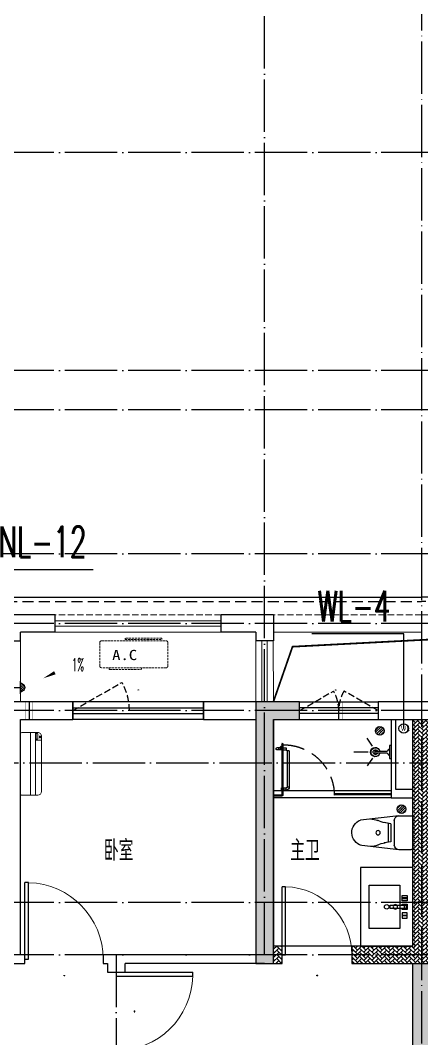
# Model space of a CAD drawing. Extents: x 27938 to 1507990, y 110129 to 923079.
# Drawn here: x 848317 to 852917, y 600787 to 612465 of the extents above; entities that cross this region are included whole.
import ezdxf

# ---------------------------------------------------------------- set-up
doc = ezdxf.new("R2010")
doc.units = 0
doc.header["$LTSCALE"] = 1000
doc.header["$MEASUREMENT"] = 0
for name, pattern in [('DASH', [0.35, 0.25, -0.1]), ('DOTE', [2.42, 2, -0.2, 0.02, -0.2]), ('HIDDEN', [0.375, 0.25, -0.125])]:
    doc.linetypes.add(name, pattern=pattern)
for name, color, linetype in [('COLUMN', 9, 'Continuous'), ('DIM_凝结', 150, 'Continuous'), ('DIM_污水', 2, 'Continuous'), ('DOTE', 1, 'Continuous'), ('EQUIP_污水', 7, 'Continuous'), ('IP-bath&kitchen-JOHNSON', 4, 'Continuous'), ('LVTRY', 6, 'Continuous'), ('P-bath&kitchen-JOHNSON', 4, 'Continuous'), ('PUB_HATCH', 8, 'Continuous'), ('PUB_TEXT', 4, 'Continuous'), ('VPIPE-中水', 122, 'Continuous'), ('VPIPE-凝结', 150, 'N'), ('VPIPE-污水', 2, 'W'), ('WALL', 9, 'Continuous'), ('WINDOW', 4, 'Continuous'), ('WINDOW_TEXT', 7, 'Continuous'), ('保温', 6, 'Continuous'), ('机电标识类', 1, 'Continuous'), ('看线', 251, 'Continuous')]:
    doc.layers.add(name, color=color, linetype=linetype)
for name, color, linetype, lineweight in [('平面-排水沟', 86, 'Continuous', 15), ('平面-栏杆', 135, 'Continuous', 15), ('平面-看线', 45, 'Continuous', 15), ('平面-空调室内机', 176, 'Continuous', 9), ('平面-空调预留孔', 173, 'Continuous', 15), ('空调', 76, 'Continuous', 13)]:
    doc.layers.add(name, color=color, linetype=linetype, lineweight=lineweight)
doc.styles.add('_TCH_DIM', font='SIMPLEX.shx', dxfattribs={"width": 0.7, "bigfont": 'GBCBIG.shx'})
doc.styles.add('_TCH_WINDOW', font='SIMPLEX.shx', dxfattribs={"width": 0.7, "height": 3.5, "bigfont": 'GBCBIG.shx'})
doc.styles.add('_TWT_SERIAL', font='SIMPLEX', dxfattribs={"width": 0.8, "height": 3.5, "bigfont": 'HZTXT'})
doc.styles.get("Standard").update_dxf_attribs({"font": 'gbenor.shx', "bigfont": 'gbcbig.shx'})
doc.styles.add('黑体', font='simhei.ttf')
doc.linetypes.add('N', pattern='A,3,-0.2,["N",Standard,S=0.25,R=0,X=-0.1,Y=-0.115],-0.2', length=3.4)
doc.linetypes.add('W', pattern='A,3,-0.2,["W",Standard,S=0.25,R=0,X=-0.1,Y=-0.115],-0.2', length=3.4)
pattern_1 = [(45, (-445516.58, -596748.81), (0, 47.4157523), [100.584, -33.528]), (135, (-445492.87, -596725.102), (3e-15, 47.4157523), [100.584, -33.528])]

# ---------------------------------------------------------------- blocks, each defined once
blk = doc.blocks.new('rrrrrrrrrrrra')
at = {"color": 0}
for p, q in [((253, 484), (-87, 484)), ((-112, 459), (-112, 324)), ((278, 324), (278, 459)), ((-112, 324), (-64, -103)), ((-59, 271), (224, 271)), ((278, 324), (228, -116)), ((-21, 232), (-34, 154)), ((191, 200), (-26, 200)), ((186, 232), (-21, 232)), ((186, 232), (199, 154))]:
    blk.add_line(p, q, dxfattribs=at)
for centre, radius, start, end in [((-87, 459), 25, 90, 180), ((253, 459), 25, 0, 90), ((-59, 324), 53.3, 180, 270), ((224, 324), 53.3, 270, 0), ((-323, 210), 294, 333.5369, 351.4828), ((488, 210), 294, 188.5172, 206.4631), ((149, -3), 224, 158.5202, 180), ((16, -3), 224, 0, 21.4798), ((84, -64), 153, 195.0773, 340.1181)]:
    blk.add_arc(centre, radius, start, end, dxfattribs=at)
blk = doc.blocks.new('A$C1E0F638F')
at = {"color": 0}
for points in [[(500, 435), (500, 85), (0, 85), (0, 435)], [(270, 30), (230, 30), (230, 195), (270, 195)], [(120, 0), (180, 0), (180, 60), (120, 60)], [(147, 55), (153, 55), (153, 5), (147, 5)], [(230, 30), (270, 30), (270, 10), (230, 10)], [(380, 0), (320, 0), (320, 60), (380, 60)], [(353, 55), (347, 55), (347, 5), (353, 5)]]:
    blk.add_lwpolyline(points, close=True, dxfattribs=at)
blk.add_lwpolyline([(270, 60), (280, 60), (280, 0), (220, 0), (220, 60), (230, 60)], dxfattribs=at)
blk.add_circle((250, 236), 26, dxfattribs=at)
blk = doc.blocks.new('$lvtry$00000171')
at = {"color": 0}
for p, q in [((-74, 11), (-11, 74)), ((-70, -27), (27, 70)), ((-53, -53), (53, 53)), ((-27, -70), (70, 27)), ((11, -74), (74, -11))]:
    blk.add_line(p, q, dxfattribs=at)
blk.add_circle((0, 0), 75, dxfattribs=at)
blk.add_point((0, 0), dxfattribs=at)
blk = doc.blocks.new('135')
blk.add_hatch(color=0).paths.add_polyline_path([(5, 2), (4, -1), (-5, 2), (-4, 5)])
at = {"color": 0}
for p, q in [((-6, 19), (-3, 19)), ((-3, 19), (-6, 19)), ((-6, 3), (5, -2)), ((-6, 3), (-5, 3)), ((-5, 11), (-5, 31)), ((5, 11), (-5, 11)), ((5, 10), (-5, 10)), ((-5, 3), (-4, 6)), ((-4, 6), (5, 2)), ((0, 0), (0, 39)), ((6, 19), (3, 19)), ((3, 19), (6, 19)), ((4, -1), (5, 2)), ((5, 11), (5, 32)), ((4, -1), (6, -2))]:
    blk.add_line(p, q, dxfattribs=at)
for centre, radius, start, end in [((6, 16), 13.5, 151.0147, 204.8403), ((13, 4), 20.5, 163.0924, 182.0012), ((-6, 4), 1, 184.2275, 248.4661), ((-5, 22), 0.5, 335.7643, 151.0147), ((4, 18), 9.42, 155.7643, 171.9773), ((9, 15), 14.6, 166.278, 198.0953), ((14, 4), 19.5, 163.7443, 182.5269), ((-5, 3), 0.5, 181.9385, 247.2597), ((5, 22), 0.5, 29.8425, 204.574), ((-6, 17), 11.7, 10.475, 24.574), ((-6, 15), 12.4, 338.6449, 16.0476), ((29, 7), 24, 172.9439, 199.2318), ((-6, 16), 13.4, 334.9111, 29.8425), ((26, 6), 20.6, 169.1454, 199.9526), ((6, -1), 1.17, 247.4597, 19.9526), ((6, -1), 0.5, 247.4597, 19.2318)]:
    blk.add_arc(centre, radius, start, end, dxfattribs=at)
blk.add_open_spline([(-5, 31), (-4, 31), (-2, 33), (1, 29), (3, 31), (5, 32)], degree=3, knots=[0, 0, 0, 0, 3.066329, 6.218313, 11.124135, 11.124135, 11.124135, 11.124135], dxfattribs=at)
blk = doc.blocks.new('SDFAWERAWER')
at = {"layer": 'LVTRY', "color": 0}
for p, q in [((593941, -1242210), (593784, -1242595)), ((593965, -1242220), (593807, -1242604)), ((593941, -1242210), (593965, -1242220)), ((593988, -1242191), (593978, -1242214)), ((594007, -1242226), (593978, -1242214)), ((594017, -1242203), (593988, -1242191)), ((594016, -1242220), (594027, -1242193)), ((594016, -1242220), (594022, -1242223)), ((594026, -1242204), (594018, -1242222)), ((594018, -1242222), (594021, -1242220)), ((594025, -1242211), (594021, -1242220)), ((594023, -1242221), (594022, -1242223)), ((594022, -1242223), (594024, -1242222)), ((594023, -1242211), (594030, -1242194)), ((594024, -1242221), (594024, -1242222)), ((594025, -1242211), (594031, -1242197)), ((594027, -1242193), (594033, -1242195)), ((594028, -1242234), (594078, -1242255)), ((594030, -1242194), (594031, -1242197)), ((594032, -1242197), (594033, -1242195)), ((594033, -1242195), (594034, -1242197)), ((594034, -1242198), (594034, -1242197)), ((594047, -1242201), (594036, -1242229)), ((594036, -1242229), (594039, -1242230)), ((594037, -1242211), (594088, -1242232)), ((594039, -1242230), (594045, -1242214)), ((594039, -1242230), (594042, -1242228)), ((594042, -1242228), (594051, -1242205)), ((594050, -1242202), (594043, -1242218)), ((594047, -1242201), (594050, -1242202)), ((594050, -1242202), (594051, -1242205)), ((594057, -1242246), (594067, -1242223)), ((593784, -1242595), (593807, -1242604)), ((593803, -1242641), (593813, -1242618)), ((593803, -1242641), (593833, -1242653)), ((593813, -1242618), (593842, -1242630)), ((593842, -1242630), (593833, -1242653)), ((593845, -1242629), (593834, -1242656)), ((593848, -1242630), (593836, -1242657)), ((593845, -1242629), (593842, -1242630)), ((593848, -1242630), (593845, -1242629)), ((593847, -1242662), (593858, -1242634)), ((593850, -1242663), (593861, -1242635)), ((593852, -1242662), (593862, -1242637)), ((593858, -1242634), (593861, -1242635)), ((593861, -1242635), (593862, -1242637)), ((593834, -1242656), (593833, -1242653)), ((593836, -1242657), (593834, -1242656)), ((593847, -1242662), (593850, -1242663))]:
    blk.add_line(p, q, dxfattribs=at)
blk.add_lwpolyline([(593823, -1242717), (594046, -1242174), (594037, -1242170), (593814, -1242713)], close=True, dxfattribs=at)
blk.add_arc((594075, -1242240), 15.3, 281.7932, 33.7019, dxfattribs=at)
for centre, major_axis, start_param, end_param in [((593974, -1242224), (3.93, 9.6), 0, 1.570796), ((593817, -1242608), (13.5, 33.1), 1.570796, 3.141593), ((593817, -1242608), (3.93, 9.6), 1.570796, 3.141593)]:
    blk.add_ellipse(centre, major_axis=major_axis, ratio=1, start_param=start_param, end_param=end_param, dxfattribs=at)
at = {"layer": 'P-bath&kitchen-JOHNSON', "color": 0, "linetype": 'DASH'}
blk.add_arc((593810, -1242714), 586, 67.5369, 157.1325, dxfattribs=at)
at = {"layer": 'LVTRY', "color": 8, "xscale": -1, "rotation": 157.7329157530927}
blk.add_blockref('135', (594045, -1242162), dxfattribs=at)
blk = doc.blocks.new('A$C5DCB2F21')
at = {"layer": 'IP-bath&kitchen-JOHNSON', "color": 0}
for p, q in [((-68, -213), (-158, -275)), ((68, -213), (158, -275)), ((0, -261), (0, -425))]:
    blk.add_line(p, q, dxfattribs=at)
for centre, major_axis, ratio, start_param, end_param in [((0, -179), (-51, 0), 0.990052, -1.36297, 4.504563), ((0, -178), (-26.8, 0), 0.994812, -1.167677, 4.309269)]:
    blk.add_ellipse(centre, major_axis=major_axis, ratio=ratio, start_param=start_param, end_param=end_param, dxfattribs=at)
at = {"layer": 'LVTRY', "color": 0}
for p, q in [((74, 0), (-74, 0)), ((-10, -174), (-10, -49)), ((11, -174), (11, -49))]:
    blk.add_line(p, q, dxfattribs=at)
blk.add_lwpolyline([(74, 0), (74, -16), (-74, -16), (-74, 0)], dxfattribs=at)
for points in [[(-26, -31, -0.364142), (-38, -16, -0.020495)], [(-10, -49, 0.214893), (-26, -31, 7.649644)], [(11, -49, -0.21439), (26, -31, -7.649644)], [(26, -31, 0.364142), (38, -16, 0.020495)]]:
    blk.add_lwpolyline(points, format="xyb", dxfattribs=at)
blk.add_arc((0, -174), 10.5, 180, 0, dxfattribs=at)
for centre, major_axis, ratio, start_param, end_param in [((0, -181), (53.6, 0), 0.987577, 1.76809, 7.656688), ((-12, -165), (0, 1.43), 0.85, -1.570796, 4.712389), ((-12, -189), (0, 1.43), 0.85, 4.712389, 10.995574), ((12, -165), (0, 1.43), 0.85, 4.712389, 10.995574), ((12, -189), (0, 1.43), 0.85, 4.712389, 10.995574)]:
    blk.add_ellipse(centre, major_axis=major_axis, ratio=ratio, start_param=start_param, end_param=end_param, dxfattribs=at)
blk = doc.blocks.new('GDGDRGDGRD')
at = {"layer": 'IP-bath&kitchen-JOHNSON', "color": 0}
for p, q in [((490533, 524228), (491883, 524228)), ((490533, 524193), (491183, 524193)), ((490533, 524183), (491183, 524183)), ((490533, 524148), (491883, 524148)), ((491183, 524183), (491183, 524193)), ((491883, 524183), (491783, 524183)), ((491783, 524173), (491783, 524183)), ((491883, 524173), (491783, 524173))]:
    blk.add_line(p, q, dxfattribs=at)
for points in [[(490533, 525048), (490533, 524148), (490283, 524148)], [(490483, 525048), (490483, 524248), (490283, 524248)]]:
    blk.add_lwpolyline(points, dxfattribs=at)
at = {"layer": 'LVTRY', "color": 0}
blk.add_lwpolyline([(490883, 522448), (490283, 522448), (490283, 523348), (490883, 523348)], close=True, dxfattribs=at)
at = {"layer": 'IP-bath&kitchen-JOHNSON', "color": 8}
for name, p, rotation in [('A$C5DCB2F21', (490533, 524673), 90.008488524447), ('SDFAWERAWER', (-528536, 1449334), 22.25976934310711)]:
    blk.add_blockref(name, p, dxfattribs=dict(at, rotation=rotation))
at = {"layer": 'LVTRY', "color": 8, "xscale": -0.6666666667107826, "yscale": 0.6666666667107826}
for p in [(490663, 524918), (490413, 524018)]:
    blk.add_blockref('$lvtry$00000171', p, dxfattribs=at)
at = {"layer": 'LVTRY', "color": 8, "extrusion": (0, 0, -1), "xscale": -1, "zscale": -1, "rotation": 270}
blk.add_blockref('rrrrrrrrrrrra', (-490766, 523666), dxfattribs=at)
at = {"layer": 'LVTRY', "color": 8, "xscale": -1, "rotation": 270}
blk.add_blockref('A$C1E0F638F', (490347, 522649), dxfattribs=at)
blk = doc.blocks.new('GFDGFSDFGD')
at = {"layer": 'PUB_HATCH'}
blk.add_hatch(color=256, dxfattribs=at).paths.add_polyline_path([(444216, 373024), (443717, 373024), (443717, 370024), (443917, 370024), (443917, 372824), (444216, 372824)])
at = {"layer": 'COLUMN', "color": 6}
for p, q in [((444216, 373024), (443717, 373024)), ((443717, 373024), (443717, 370024)), ((444216, 372824), (444216, 373024)), ((443917, 370024), (443917, 372824)), ((443917, 372824), (444216, 372824)), ((443717, 370024), (443917, 370024))]:
    blk.add_line(p, q, dxfattribs=at)
blk = doc.blocks.new('GDFGDGRD')
at = {"layer": '保温', "linetype": 'ByBlock', "ltscale": 10}
h = blk.add_hatch(dxfattribs=at)
h.set_pattern_fill('AR-HBONE', color=251, scale=55)
h.set_pattern_definition([(45, (0, 0), (0, 47.4157523), [100.584, -33.528]), (135, (23.708, 23.708), (3e-15, 47.4157523), [100.584, -33.528])])
h.paths.add_polyline_path([(443916, 370024), (443916, 370224), (444016, 370224), (444016, 370024)])
blk = doc.blocks.new('A$C001338C2')
for p, q in [((845, 304), (55, 304)), ((109, 215), (109, 304)), ((0, 249), (0, 22)), ((900, 22), (900, 249)), ((22, 0), (878, 0))]:
    blk.add_line(p, q)
at = {"lineweight": 5}
for p, q in [((900, 215), (0, 215)), ((900, 143), (0, 143))]:
    blk.add_line(p, q, dxfattribs=at)
for points in [[(89, 226), (22, 226, -0.414214), (17, 232), (17, 243, -0.414214), (22, 249), (89, 249, -0.414214), (95, 243), (95, 232, -0.414214)], [(73, 275), (57, 275, -0.414214), (51, 281), (51, 283, -0.414214), (57, 289), (73, 289, -0.414214), (79, 283), (79, 281, -0.414214)]]:
    blk.add_lwpolyline(points, format="xyb", close=True)
for centre, radius, start, end in [((55, 249), 55, 90, 180), ((845, 249), 55, 360, 90), ((22, 22), 22, 180, 270), ((878, 22), 22, 270, 360)]:
    blk.add_arc(centre, radius, start, end)
blk = doc.blocks.new('dongkong')
blk.add_wipeout([(-603756, 210771), (-603756, 210571), (-603836, 210571), (-603836, 210771)])
at = {"layer": '机电标识类', "color": 250, "linetype": 'DASH', "ltscale": 400}
for p, q in [((-603896, 210671), (-603696, 210671)), ((-603796, 210771), (-603796, 210571))]:
    blk.add_line(p, q, dxfattribs=at)
at = {"layer": '空调', "color": 6, "linetype": 'DASH', "const_width": 2}
blk.add_lwpolyline([(-603756, 210771), (-603756, 210571), (-603836, 210571), (-603836, 210771)], close=True, dxfattribs=at)
blk = doc.blocks.new('A$C718F517F')
at = {"layer": '保温', "linetype": 'ByBlock', "ltscale": 10}
h = blk.add_hatch(dxfattribs=at)
h.set_pattern_fill('AR-HBONE', color=251, scale=55)
h.set_pattern_definition(pattern_1)
edge = h.paths.add_edge_path()
edge.add_line((200, 5100), (200, 7700))
edge.add_line((200, 7700), (0, 7700))
edge.add_line((0, 7700), (0, 5100))
edge.add_line((0, 5100), (200, 5100))
h = blk.add_hatch(dxfattribs=at)
h.set_pattern_fill('AR-HBONE', color=251, scale=55)
h.set_pattern_definition(pattern_1)
edge = h.paths.add_edge_path()
edge.add_line((900, 4900), (900, 5100))
edge.add_line((900, 5100), (-700, 5100))
edge.add_line((-700, 5100), (-700, 4900))
edge.add_line((-700, 4900), (900, 4900))
at = {"layer": '保温', "linetype": 'Continuous', "ltscale": 10}
h = blk.add_hatch(dxfattribs=at)
h.set_pattern_fill('HEX', color=251, scale=10, angle=90, style=0)
h.set_pattern_definition([(90, (-503782.47, -516048.461), (-16.49778, 1e-15), [9.525, -19.05]), (210, (-503782.47, -516048.461), (8.24889, -14.2874966), [9.525, -19.05]), (150, (-503782.47, -516038.936), (-8.24889, -14.2874966), [9.525, -19.05])])
h.paths.add_polyline_path([(0, 0), (200, 0), (200, 4900), (0, 4900)])
at = {"layer": '保温', "color": 251, "linetype": 'ByBlock', "ltscale": 10}
for p, q in [((0, 7700), (200, 7700)), ((0, 4900), (200, 4900)), ((0, 0), (200, 0))]:
    blk.add_line(p, q, dxfattribs=at)
blk = doc.blocks.new('gsergvr')
at = {"layer": '平面-空调预留孔', "linetype": 'DASH', "ltscale": 0.1}
for p, q in [((34075, 17176), (34075, 17166)), ((34448, 17166), (34448, 17176)), ((34085, 17156), (34438, 17156))]:
    blk.add_line(p, q, dxfattribs=at)
blk.add_lwpolyline([(34729, 17176), (33989, 17176, -0.414214), (33969, 17196), (33969, 17466, -0.414214), (33989, 17486), (34729, 17486, -0.414214), (34749, 17466), (34749, 17196, -0.414214)], format="xyb", close=True, dxfattribs=at)
blk.add_lwpolyline([(34679, 17515), (34260, 17515), (34260, 17500), (34679, 17500)], close=True, dxfattribs=at)
for centre, start, end in [((34085, 17166), 180, 270), ((34438, 17166), 270, 0)]:
    blk.add_arc(centre, 10, start, end, dxfattribs=at)
at = {"layer": '平面-空调预留孔', "color": 251, "linetype": 'DASH', "ltscale": 0.1, "true_color": 0x636466, "style": '黑体', "width": 1.2}
blk.add_text('A.C', height=117, dxfattribs=at).set_placement((34111, 17265))
blk = doc.blocks.new('rtyryrtyeeretee')
at = {"layer": '平面-空调预留孔'}
blk.add_blockref('gsergvr', (635673, 326706), dxfattribs=at)
blk = doc.blocks.new('A$C7A951E79')
at = {"layer": 'LVTRY'}
for p, q in [((-7, 49), (-49, 7)), ((0, 28), (-47, -18)), ((0, 0), (-35, -35)), ((0, -71), (0, 71)), ((0, -28), (-18, -47))]:
    blk.add_line(p, q, dxfattribs=at)
blk.add_arc((0, 0), 49.9, 89.9757, 269.9757, dxfattribs=at)
blk.add_point((0, 0), dxfattribs=at)
blk = doc.blocks.new('A$C42425DA4')
at = {"xscale": -1}
blk.add_blockref('A$C7A951E79', (15800, 0), dxfattribs=at)
blk = doc.blocks.new('$DorLib2D$00000001')
for p, q in [((0.45, 0.975), (0.5, 0.975)), ((0.45, 0), (0.45, 0.975)), ((0.5, 0), (0.5, 0.975)), ((0.5, 0), (0.45, 0))]:
    blk.add_line(p, q)
at = {"lineweight": 13}
blk.add_arc((0.475, 0), 0.975, 91.4693, 180, dxfattribs=at)
blk = doc.blocks.new('$WINLIB2D$00000001')
at = {"color": 0}
for points in [[(-0.5, 0.5), (-0.5, -0.5)], [(-0.5, 0.5), (0.5, 0.5)], [(0.5, -0.5), (0.5, 0.5)], [(0.5, 0.1667), (-0.5, 0.1667)], [(0.5, -0.1667), (-0.5, -0.1667)], [(-0.5, -0.5), (0.5, -0.5)]]:
    blk.add_lwpolyline(points, dxfattribs=at)
blk = doc.blocks.new('$TwtSys$00000147')
blk.add_circle((0, 0, 0), 25)

msp = doc.modelspace()

# ---------------------------------------------------------------- linework, layer by layer
at = {"layer": 'DIM_凝结'}
msp.add_line((847966.6, 606169.3), (849150.7, 606169.3), dxfattribs=at)
at = {"layer": 'DIM_污水'}
for p, q in [((852711.5, 605431.4), (851656.2, 605431.4)), ((852711.5, 604343.8), (852711.5, 605431.4))]:
    msp.add_line(p, q, dxfattribs=at)
at = {"layer": 'DOTE', "color": 169, "linetype": 'DOTE', "ltscale": 0.3}
for p, q in [((851116.6, 601748.8), (851116.6, 612948.8)), ((852916.6, 612948.8), (852916.6, 593448.8)), ((879916.6, 610948.8), (825916.6, 610948.8)), ((879916.6, 608448.8), (825916.6, 608448.8)), ((879916.6, 607998.8), (825916.6, 607998.8)), ((879916.6, 606348.8), (825916.6, 606348.8)), ((879916.6, 605548.8), (825916.6, 605548.8)), ((825916.6, 603949.1), (879916.6, 603949.1)), ((879916.6, 602348.8), (825916.6, 602348.8)), ((879916.6, 601748.8), (825916.6, 601748.8)), ((849416.6, 601748.8), (849416.6, 593448.8))]:
    msp.add_line(p, q, dxfattribs=at)
at = {"layer": 'VPIPE-中水', "color": 8, "linetype": 'Continuous'}
msp.add_circle((852711.4, 604343.8), 55, dxfattribs=at)
at = {"layer": 'VPIPE-凝结', "color": 8, "ltscale": 0.1}
msp.add_line((848006.6, 604814.4), (848316.8, 604814.4), dxfattribs=at)
at = {"layer": 'VPIPE-污水'}
msp.add_circle((852711.5, 604343.8), 55, dxfattribs=at)
at = {"layer": 'WALL', "color": 8}
for p, q in [((848716.6, 605648.8), (848116.6, 605648.8)), ((848716.6, 605448.8), (848716.6, 605648.8)), ((851216.6, 605648.8), (850616.6, 605648.8)), ((850616.6, 605448.8), (850616.6, 605648.8)), ((851216.6, 605648.8), (851216.6, 605348.8)), ((848316.6, 605348.8), (848316.6, 605448.8)), ((848716.6, 605448.8), (848316.6, 605448.8)), ((851016.6, 605448.8), (850616.6, 605448.8)), ((851016.6, 605448.8), (851016.6, 605348.8)), ((848116.6, 605348.8), (848316.6, 605348.8)), ((851216.6, 605348.8), (851016.6, 605348.8)), ((848916.6, 604448.8), (848916.6, 604648.8)), ((851116.6, 604648.8), (850416.6, 604648.8)), ((850416.6, 604648.8), (850416.6, 604448.8)), ((851516.5, 604648.8), (851116.6, 604648.8)), ((851516.5, 604448.8), (851516.5, 604648.8)), ((852916.6, 604648.8), (852416.5, 604648.8)), ((852416.5, 604648.8), (852416.5, 604448.8)), ((853416.7, 604648.8), (852916.6, 604648.8)), ((850416.6, 604448.8), (851016.6, 604448.8)), ((851016.6, 604448.8), (851016.6, 601748.8)), ((851216.6, 604448.8), (851516.5, 604448.8)), ((851216.6, 604448.8), (851216.6, 601848.8)), ((852416.5, 604448.8), (852816.6, 604448.8)), ((852816.6, 601848.8), (852816.6, 604448.8)), ((851316.6, 601848.8), (851216.6, 601848.8)), ((851316.6, 601648.8), (851316.6, 601848.8)), ((852816.6, 601848.8), (852116.6, 601848.8)), ((852116.6, 601848.8), (852116.6, 601648.8)), ((848216.6, 601648.8), (848366.6, 601648.8)), ((848366.6, 601748.8), (848316.6, 601748.8)), ((848366.6, 601648.8), (848366.6, 601748.8)), ((849416.6, 601748.8), (849266.6, 601748.8)), ((849266.6, 601748.8), (849266.6, 601648.8)), ((849266.6, 601648.8), (849316.6, 601648.8)), ((849316.6, 601648.8), (849316.6, 601548.8)), ((851016.6, 601748.8), (849416.6, 601748.8)), ((851116.6, 601648.8), (849516.6, 601648.8)), ((849516.6, 601548.8), (849516.6, 601648.8)), ((851116.6, 601648.8), (851316.6, 601648.8)), ((852116.6, 601648.8), (852816.6, 601648.8)), ((852816.6, 596748.8), (852816.6, 601648.8)), ((849316.6, 601548.8), (849516.6, 601548.8))]:
    msp.add_line(p, q, dxfattribs=at)
at = {"layer": 'WINDOW', "color": 8}
msp.add_line((852116.6, 601848.8), (851316.6, 601848.8), dxfattribs=at)
at = {"layer": 'WINDOW', "color": 8, "linetype": 'DASH', "ltscale": 0.3}
msp.add_lwpolyline([(848916.6, 604548.8), (849479.7, 604873.4, -0.1314846), (849566.6, 604548.8)], format="xyb", dxfattribs=at)
at = {"layer": '平面-排水沟', "color": 8}
msp.add_lwpolyline([(848862.7, 605055.6, 0, 0, 0), (848576.6, 604918.8, 0, 40, 0), (848712, 604983.5, 0, 0, 0)], format="xyseb", dxfattribs=at)
at = {"layer": '平面-栏杆', "color": 8}
for points in [[(848716.6, 605578.8), (850616.6, 605579.1)], [(848716.6, 605518.8), (850616.6, 605519.1)], [(851086.3, 605348.8), (851086.6, 604648.8)], [(851146.3, 605348.8), (851146.6, 604648.8)]]:
    msp.add_lwpolyline(points, dxfattribs=at)
at = {"layer": '平面-看线', "color": 8, "linetype": 'DASH', "ltscale": 0.3}
for q in [(851216.6, 605648.8), (854616.6, 605648.8)]:
    msp.add_line((852916.6, 605649.1), q, dxfattribs=at)
at = {"layer": '平面-看线', "color": 8}
msp.add_line((851216.6, 604648.8), (851216.3, 605348.8), dxfattribs=at)
at = {"layer": '平面-看线', "color": 8, "linetype": 'DASH', "ltscale": 0.3}
msp.add_lwpolyline([(850616.6, 605648.8), (848716.6, 605648.8)], dxfattribs=at)
at = {"layer": '平面-看线', "color": 8}
for points in [[(850616.6, 605448.8), (848716.6, 605448.8)], [(851216.6, 605448.8), (852916.6, 605449.1)], [(851016.3, 605348.8), (851016.6, 604648.8)]]:
    msp.add_lwpolyline(points, dxfattribs=at)
at = {"layer": '看线', "color": 8, "linetype": 'HIDDEN', "ltscale": 0.5}
for points in [[(842866.6, 607748.8), (842866.6, 606598.8), (844966.6, 606598.8), (844966.6, 605798.8), (851366.6, 605798.8), (851366.6, 605798.8), (852916.6, 605798.8)], [(862966.6, 607748.8), (862966.6, 606598.8), (860866.6, 606598.8), (860866.6, 605798.8), (854466.6, 605798.8), (854466.6, 605798.8), (852916.6, 605798.8)]]:
    msp.add_lwpolyline(points, dxfattribs=at)
at = {"layer": '看线', "color": 8}
for points in [[(842916.6, 607748.8), (842916.6, 606648.8), (845016.6, 606648.8), (845016.6, 605848.8), (851416.6, 605848.8), (851416.6, 605848.8), (852916.6, 605848.8)], [(862916.6, 607748.8), (862916.6, 606648.8), (860816.6, 606648.8), (860816.6, 605848.8), (854416.6, 605848.8), (854416.6, 605848.8), (852916.6, 605848.8)]]:
    msp.add_lwpolyline(points, dxfattribs=at)

# ---------------------------------------------------------------- block references
at = {"color": 8}
for name, p in [('GFDGFSDFGD', (407300, 231625.1)), ('rtyryrtyeeretee', (179584.7, 261157.8)), ('GDFGDGRD', (407300, 231625.1)), ('A$C42425DA4', (832516.4, 604814.4))]:
    msp.add_blockref(name, p, dxfattribs=at)
at = {"color": 8, "xscale": -1}
msp.add_blockref('GDGDRGDGRD', (1343098.9, 79400.3), dxfattribs=at)
at = {"layer": 'EQUIP_污水', "yscale": -1, "rotation": 180}
for p in [(852416.6, 603148.8), (852616.5, 602298.8)]:
    msp.add_blockref('$TwtSys$00000147', p, dxfattribs=at)
at = {"layer": 'WINDOW', "color": 8}
ref = msp.add_blockref('$WINLIB2D$00000001', (849666.6, 604548.8), dxfattribs=dict(at, xscale=1500, yscale=200, zscale=1500, rotation=180.0000000030314))
ref.add_attrib('A', 'C1514b', (849661.3, 604784.2), dxfattribs={"layer": 'WINDOW_TEXT', "color": 8, "ltscale": 0.5, "height": 4.25, "rotation": 0, "style": '_TCH_WINDOW', "width": 0.494118})
ref = msp.add_blockref('$DorLib2D$00000001', (848816.6, 601698.8), dxfattribs=dict(at, xscale=900, yscale=-900, zscale=900, rotation=179.9999999967761))
ref.add_attrib('A', 'M0922', (848809.7, 601506.1), dxfattribs={"layer": 'WINDOW_TEXT', "color": 8, "ltscale": 0.5, "height": 5.95, "rotation": 360, "style": '_TCH_WINDOW', "width": 0.494118})
ref = msp.add_blockref('$DorLib2D$00000001', (851716.6, 601748.8), dxfattribs=dict(at, xscale=800, yscale=-800, zscale=800, rotation=179.9999999939821))
ref.add_attrib('A', 'M0822', (851709.7, 601508.3), dxfattribs={"layer": 'WINDOW_TEXT', "color": 8, "ltscale": 0.5, "height": 5.95, "rotation": 360, "style": '_TCH_WINDOW', "width": 0.494118})
ref = msp.add_blockref('$DorLib2D$00000001', (849416.6, 601098.8), dxfattribs=dict(at, xscale=900, yscale=-900, zscale=900, rotation=89.99999999870155))
ref.add_attrib('A', 'M0922', (849627.5, 601092), dxfattribs={"layer": 'WINDOW_TEXT', "color": 8, "ltscale": 0.5, "height": 5.95, "rotation": 90, "style": '_TCH_WINDOW', "width": 0.494118})
at = {"layer": '平面-空调预留孔', "color": 8, "xscale": 0.8000000000465648, "yscale": 0.8000000000465648, "zscale": 0.8000000000465648, "rotation": 270.0000002334302}
msp.add_blockref('A$C001338C2', (848316.6, 604299.1), dxfattribs=at)

# ---------------------------------------------------------------- texts
at = {"layer": 'DIM_凝结', "color": 7, "style": '_TWT_SERIAL', "width": 0.64}
msp.add_text('NL-12', height=350, dxfattribs=at).set_placement((848067.4, 606309.3))
at = {"layer": 'DIM_污水', "color": 7, "style": '_TWT_SERIAL', "width": 0.64}
msp.add_text('WL-4', height=350, dxfattribs=at).set_placement((851726.2, 605571.4))
at = {"layer": 'PUB_TEXT', "color": 8}
for s, height, p in [('WL', 56, (852676.4, 604315.8)), ('卧室', 236.31, (849272.9, 602826.6)), ('主卫', 236.31, (851409.9, 602826.6))]:
    msp.add_text(s, height=height, dxfattribs=at).set_placement(p)
at = {"layer": '平面-排水沟', "color": 7, "style": '_TCH_DIM', "width": 0.494118}
msp.add_text('1%', height=148.75, dxfattribs=at).set_placement((848907.9, 605002.8))

# ---------------------------------------------------------------- next in the draw order: block references
at = {"layer": '平面-空调室内机', "color": 8, "ltscale": 0.3, "xscale": -1}
msp.add_blockref('dongkong', (244620.3, 393878.1), dxfattribs=at)
at = {"layer": '平面-空调室内机', "color": 8, "ltscale": 0.3, "rotation": 180}
msp.add_blockref('dongkong', (248170.5, 815219.8), dxfattribs=at)

# ---------------------------------------------------------------- next in the draw order: linework, layer by layer
at = {"color": 8, "const_width": 20}
msp.add_lwpolyline([(851216.6, 604648.8), (851436.5, 605282.3), (854616.6, 605448.8)], dxfattribs=at)
at = {"layer": 'DOTE', "color": 169, "linetype": 'DOTE', "ltscale": 0.3}
msp.add_line((879916.6, 604548.8), (825916.6, 604548.8), dxfattribs=at)
at = {"layer": 'WALL', "color": 8}
for p, q in [((848916.6, 604648.8), (848216.6, 604648.8)), ((848316.6, 604448.8), (848916.6, 604448.8)), ((848316.6, 601748.8), (848316.6, 604448.8))]:
    msp.add_line(p, q, dxfattribs=at)
at = {"layer": 'WINDOW', "color": 8, "linetype": 'DASH', "ltscale": 0.3}
for points in [[(851516.5, 604548.8), (851906.2, 604773.7, -0.1316053), (851966.5, 604548.8)], [(852416.5, 604548.8), (852026.7, 604773.7, 0.1316053), (851966.5, 604548.8)]]:
    msp.add_lwpolyline(points, format="xyb", dxfattribs=at)
at = {"layer": '平面-看线', "color": 8}
msp.add_line((848316.9, 604648.8), (848316.6, 605348.8), dxfattribs=at)

# ---------------------------------------------------------------- next in the draw order: block references
at = {"color": 8}
msp.add_blockref('A$C718F517F', (852816.6, 596748.8), dxfattribs=at)
at = {"layer": 'WINDOW', "color": 8}
ref = msp.add_blockref('$WINLIB2D$00000001', (851966.5, 604548.8), dxfattribs=dict(at, xscale=-900, yscale=200, zscale=-900, rotation=180.000000003513))
ref.add_attrib('A', 'C0914', (851925.2, 604784.2), dxfattribs={"layer": 'WINDOW_TEXT', "color": 8, "ltscale": 0.5, "height": 4.25, "rotation": 0, "style": '_TCH_WINDOW', "width": 0.494118})

doc.saveas('drawing.dxf')
